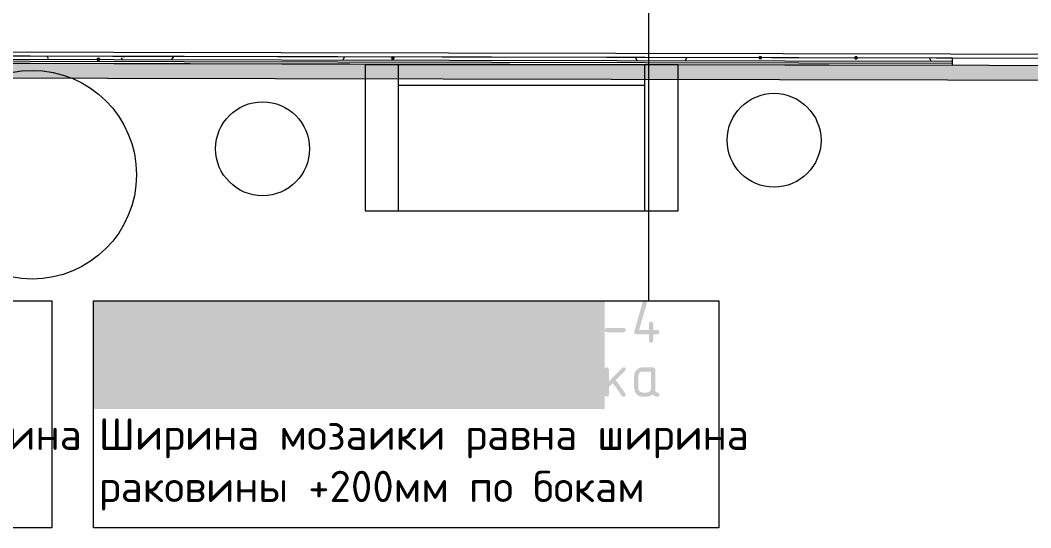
# Model space of a CAD drawing. Header units: millimetres. Extents: x -546 to 1681, y -650 to 1730.
# Drawn here: x 547.5 to 595.93, y 392.56 to 416.88 of the extents above; entities that cross this region are included whole.
import ezdxf

# ---------------------------------------------------------------- set-up
doc = ezdxf.new("R2010")
doc.units = ezdxf.units.MM

msp = doc.modelspace()

# ---------------------------------------------------------------- hatches: boundary and pattern name
h = msp.add_hatch(color=7)
h.dxf.hatch_style = 2
h.paths.add_polyline_path([(551.323, 414.96), (551.336, 415.028), (551.298, 415.085), (551.23, 415.099), (551.173, 415.06), (551.156, 414.987), (551.194, 414.93), (551.261, 414.916)])
h = msp.add_hatch(color=7)
h.dxf.hatch_style = 2
h.paths.add_polyline_path([(565.362, 415.164), (565.298, 415.138), (565.272, 415.074), (565.298, 415.011), (565.362, 414.984), (565.425, 415.011), (565.452, 415.074), (565.425, 415.138)])
h = msp.add_hatch(color=7)
h.dxf.hatch_style = 2
h.paths.add_polyline_path([(583.047, 415.045), (583.056, 415.113), (583.014, 415.168), (582.945, 415.176), (582.891, 415.134), (582.878, 415.059), (582.92, 415.004), (582.989, 414.996)])
h = msp.add_hatch(color=7)
h.dxf.hatch_style = 2
h.paths.add_polyline_path([(587.553, 415.167), (587.489, 415.141), (587.463, 415.077), (587.489, 415.014), (587.553, 414.987), (587.616, 415.014), (587.643, 415.077), (587.616, 415.141)])
h = msp.add_hatch(color=7)
h.dxf.hatch_style = 2
h.paths.add_polyline_path([(587.468, 415.049), (587.513, 414.997), (587.581, 414.992), (587.633, 415.037), (587.638, 415.106), (587.592, 415.161), (587.523, 415.166), (587.471, 415.121)])
at = {"true_color": 0x800080}
h = msp.add_hatch(color=216, dxfattribs=at)
h.dxf.hatch_style = 2
h.paths.add_polyline_path([(463.788, 414.281), (463.787, 414.981), (632.187, 414.639), (632.186, 413.939)])
at = {"true_color": 0xffffff}
h = msp.add_hatch(color=7, dxfattribs=at)
h.dxf.hatch_style = 2
h.paths.add_polyline_path([(551.01, 403.428), (575.508, 403.428), (575.508, 398.251), (551.01, 398.251)])
at = {"true_color": 0x0077b0}
h = msp.add_hatch(color=144, dxfattribs=at)
h.dxf.hatch_style = 2
h.paths.add_polyline_path([(575.005, 403.446), (575.081, 403.421), (575.107, 403.344), (575.107, 401.527), (575.081, 401.452), (575.005, 401.428), (574.929, 401.452), (574.903, 401.527), (574.903, 403.014), (574.494, 402.396), (574.449, 402.352), (574.399, 402.337), (574.35, 402.352), (574.305, 402.396), (573.896, 403.014), (573.896, 401.527), (573.871, 401.452), (573.794, 401.428), (573.718, 401.452), (573.693, 401.527), (573.693, 403.344), (573.718, 403.421), (573.794, 403.446), (573.843, 403.434), (573.882, 403.396), (574.399, 402.62), (574.921, 403.401), (574.957, 403.435)])
h = msp.add_hatch(color=144, dxfattribs=at)
h.dxf.hatch_style = 2
h.paths.add_polyline_path([(576.926, 401.931), (576.929, 401.959), (577.332, 403.373), (577.368, 403.428), (577.431, 403.446), (577.507, 403.421), (577.532, 403.344), (577.527, 403.316), (577.16, 402.033), (577.632, 402.033), (577.632, 402.337), (577.657, 402.412), (577.733, 402.436), (577.809, 402.412), (577.834, 402.337), (577.834, 402.033), (578.038, 402.033), (578.112, 402.007), (578.137, 401.931), (578.112, 401.854), (578.038, 401.829), (577.834, 401.829), (577.834, 401.527), (577.809, 401.452), (577.733, 401.428), (577.657, 401.452), (577.632, 401.527), (577.632, 401.829), (577.028, 401.829), (576.951, 401.854)])
h = msp.add_hatch(color=144, dxfattribs=at)
h.dxf.hatch_style = 2
h.paths.add_polyline_path([(576.42, 401.931), (575.613, 401.931), (575.537, 401.956), (575.511, 402.033), (575.537, 402.109), (575.613, 402.134), (576.42, 402.134), (576.496, 402.109), (576.521, 402.033), (576.496, 401.956)])
h = msp.add_hatch(color=144, dxfattribs=at)
h.paths.add_polyline_path([(565.523, 400.454), (565.523, 399.243), (565.494, 399.086), (565.405, 398.955), (565.274, 398.867), (565.12, 398.839), (564.917, 398.839), (564.761, 398.867), (564.632, 398.955), (564.543, 399.086), (564.514, 399.243), (564.514, 399.847), (564.543, 400.003), (564.632, 400.134), (564.762, 400.221), (564.917, 400.25), (565.321, 400.25), (565.321, 400.454), (565.306, 400.532), (565.264, 400.597), (565.198, 400.639), (565.12, 400.654), (564.815, 400.654), (564.742, 400.679), (564.716, 400.755), (564.742, 400.831), (564.815, 400.857), (565.12, 400.857), (565.276, 400.827), (565.405, 400.739), (565.494, 400.61)])
h.paths.add_polyline_path([(565.321, 399.243), (565.321, 400.047), (564.917, 400.047), (564.839, 400.032), (564.773, 399.991), (564.731, 399.925), (564.716, 399.847), (564.716, 399.243), (564.731, 399.165), (564.776, 399.099), (564.841, 399.054), (564.917, 399.04), (565.12, 399.04), (565.197, 399.054), (565.261, 399.099), (565.306, 399.164)])
h = msp.add_hatch(color=144, dxfattribs=at)
h.paths.add_polyline_path([(554.04, 399.341), (554.04, 399.745), (554.049, 399.847), (554.076, 399.94), (554.122, 400.026), (554.186, 400.104), (554.264, 400.168), (554.35, 400.214), (554.443, 400.241), (554.545, 400.25), (554.74, 400.214), (554.903, 400.106), (554.967, 400.028), (555.013, 399.943), (555.04, 399.848), (555.05, 399.745), (555.05, 399.341), (555.04, 399.241), (555.012, 399.149), (554.965, 399.063), (554.9, 398.986), (554.824, 398.921), (554.738, 398.875), (554.645, 398.848), (554.545, 398.839), (554.443, 398.848), (554.35, 398.875), (554.264, 398.921), (554.186, 398.986), (554.122, 399.063), (554.076, 399.149), (554.049, 399.241)])
h.paths.add_polyline_path([(554.847, 399.344), (554.847, 399.748), (554.825, 399.863), (554.759, 399.962), (554.662, 400.028), (554.545, 400.049), (554.428, 400.028), (554.33, 399.962), (554.264, 399.863), (554.243, 399.748), (554.243, 399.344), (554.264, 399.226), (554.33, 399.13), (554.428, 399.062), (554.545, 399.04), (554.662, 399.062), (554.759, 399.13), (554.825, 399.227)])
h = msp.add_hatch(color=144, dxfattribs=at)
h.dxf.hatch_style = 2
h.paths.add_polyline_path([(555.555, 400.25), (556.464, 400.25), (556.619, 400.221), (556.749, 400.134), (556.838, 400.003), (556.868, 399.847), (556.868, 398.938), (556.842, 398.863), (556.766, 398.839), (556.69, 398.863), (556.664, 398.938), (556.664, 399.847), (556.65, 399.925), (556.608, 399.991), (556.542, 400.034), (556.464, 400.047), (556.261, 400.047), (556.261, 398.938), (556.235, 398.863), (556.16, 398.839), (556.086, 398.863), (556.06, 398.938), (556.06, 400.047), (555.657, 400.047), (555.657, 398.938), (555.632, 398.863), (555.555, 398.839), (555.479, 398.863), (555.454, 398.938), (555.454, 400.151), (555.479, 400.225)])
h = msp.add_hatch(color=144, dxfattribs=at)
h.dxf.hatch_style = 2
h.paths.add_polyline_path([(557.964, 398.938), (557.964, 400.151), (557.989, 400.225), (558.065, 400.25), (558.57, 400.25), (558.724, 400.221), (558.855, 400.134), (558.944, 400.003), (558.973, 399.847), (558.973, 398.938), (558.948, 398.863), (558.872, 398.839), (558.796, 398.863), (558.771, 398.938), (558.771, 399.847), (558.756, 399.925), (558.714, 399.991), (558.648, 400.034), (558.57, 400.047), (558.166, 400.047), (558.166, 398.938), (558.141, 398.863), (558.065, 398.839), (557.989, 398.863)])
h = msp.add_hatch(color=144, dxfattribs=at)
h.paths.add_polyline_path([(559.378, 399.341), (559.378, 399.745), (559.387, 399.847), (559.414, 399.94), (559.46, 400.026), (559.525, 400.104), (559.602, 400.168), (559.688, 400.214), (559.781, 400.241), (559.883, 400.25), (560.078, 400.214), (560.241, 400.106), (560.306, 400.028), (560.351, 399.943), (560.379, 399.848), (560.388, 399.745), (560.388, 399.341), (560.378, 399.241), (560.35, 399.149), (560.303, 399.063), (560.238, 398.986), (560.162, 398.921), (560.076, 398.875), (559.983, 398.848), (559.883, 398.839), (559.781, 398.848), (559.688, 398.875), (559.602, 398.921), (559.525, 398.986), (559.46, 399.063), (559.414, 399.149), (559.387, 399.241)])
h.paths.add_polyline_path([(560.185, 399.344), (560.185, 399.748), (560.163, 399.863), (560.097, 399.962), (560, 400.028), (559.883, 400.049), (559.766, 400.028), (559.668, 399.962), (559.602, 399.863), (559.581, 399.748), (559.581, 399.344), (559.602, 399.226), (559.668, 399.13), (559.766, 399.062), (559.883, 399.04), (560, 399.062), (560.097, 399.13), (560.163, 399.227)])
h = msp.add_hatch(color=144, dxfattribs=at)
h.dxf.hatch_style = 2
h.paths.add_polyline_path([(561.297, 400.25), (561.701, 400.25), (561.777, 400.225), (561.802, 400.151), (561.802, 398.938), (561.777, 398.863), (561.701, 398.839), (561.624, 398.863), (561.599, 398.938), (561.599, 400.047), (561.368, 400.047), (560.987, 398.907), (560.953, 398.856), (560.894, 398.839), (560.817, 398.864), (560.792, 398.94), (560.798, 398.972), (561.196, 400.169), (561.236, 400.23)])
h = msp.add_hatch(color=144, dxfattribs=at)
h.paths.add_polyline_path([(563.013, 400.047), (562.61, 400.047), (562.531, 400.032), (562.466, 399.991), (562.424, 399.925), (562.409, 399.847), (562.409, 399.243), (562.424, 399.165), (562.469, 399.099), (562.534, 399.054), (562.61, 399.04), (562.813, 399.04), (562.89, 399.054), (562.954, 399.099), (562.999, 399.164), (563.013, 399.243)])
h.paths.add_polyline_path([(563.417, 398.938), (563.392, 398.863), (563.318, 398.839), (563.189, 398.865), (563.087, 398.943), (562.962, 398.865), (562.813, 398.839), (562.61, 398.839), (562.454, 398.867), (562.325, 398.955), (562.236, 399.085), (562.206, 399.243), (562.206, 399.847), (562.236, 400.003), (562.325, 400.134), (562.454, 400.221), (562.61, 400.25), (563.115, 400.25), (563.191, 400.225), (563.216, 400.151), (563.216, 399.141), (563.242, 399.065), (563.318, 399.04), (563.392, 399.014)])
h = msp.add_hatch(color=144, dxfattribs=at)
h.paths.add_polyline_path([(565.928, 399.341), (565.928, 399.745), (565.937, 399.847), (565.964, 399.94), (566.01, 400.026), (566.075, 400.104), (566.152, 400.168), (566.238, 400.214), (566.331, 400.241), (566.433, 400.25), (566.628, 400.214), (566.791, 400.106), (566.856, 400.028), (566.901, 399.943), (566.929, 399.848), (566.938, 399.745), (566.938, 399.341), (566.928, 399.241), (566.9, 399.149), (566.853, 399.063), (566.788, 398.986), (566.712, 398.921), (566.626, 398.875), (566.533, 398.848), (566.433, 398.839), (566.331, 398.848), (566.238, 398.875), (566.152, 398.921), (566.075, 398.986), (566.01, 399.063), (565.964, 399.149), (565.937, 399.241)])
h.paths.add_polyline_path([(566.735, 399.344), (566.735, 399.748), (566.713, 399.863), (566.647, 399.962), (566.55, 400.028), (566.433, 400.049), (566.316, 400.028), (566.218, 399.962), (566.152, 399.863), (566.131, 399.748), (566.131, 399.344), (566.152, 399.226), (566.218, 399.13), (566.316, 399.062), (566.433, 399.04), (566.55, 399.062), (566.647, 399.13), (566.713, 399.227)])
h = msp.add_hatch(color=144, dxfattribs=at)
h.dxf.hatch_style = 2
h.paths.add_polyline_path([(568.033, 398.938), (568.033, 400.151), (568.059, 400.225), (568.135, 400.25), (568.64, 400.25), (568.794, 400.221), (568.925, 400.134), (569.014, 400.003), (569.043, 399.847), (569.043, 398.938), (569.018, 398.863), (568.942, 398.839), (568.866, 398.863), (568.84, 398.938), (568.84, 399.847), (568.826, 399.925), (568.784, 399.991), (568.718, 400.034), (568.64, 400.047), (568.236, 400.047), (568.236, 398.938), (568.211, 398.863), (568.135, 398.839), (568.059, 398.863)])
h = msp.add_hatch(color=144, dxfattribs=at)
h.paths.add_polyline_path([(569.448, 399.341), (569.448, 399.745), (569.457, 399.847), (569.484, 399.94), (569.53, 400.026), (569.594, 400.104), (569.672, 400.168), (569.758, 400.214), (569.851, 400.241), (569.953, 400.25), (570.148, 400.214), (570.311, 400.106), (570.375, 400.028), (570.421, 399.943), (570.449, 399.848), (570.458, 399.745), (570.458, 399.341), (570.448, 399.241), (570.42, 399.149), (570.373, 399.063), (570.308, 398.986), (570.232, 398.921), (570.146, 398.875), (570.053, 398.848), (569.953, 398.839), (569.851, 398.848), (569.758, 398.875), (569.672, 398.921), (569.594, 398.986), (569.53, 399.063), (569.484, 399.149), (569.457, 399.241)])
h.paths.add_polyline_path([(570.255, 399.344), (570.255, 399.748), (570.233, 399.863), (570.167, 399.962), (570.07, 400.028), (569.953, 400.049), (569.836, 400.028), (569.738, 399.962), (569.672, 399.863), (569.651, 399.748), (569.651, 399.344), (569.672, 399.226), (569.738, 399.13), (569.836, 399.062), (569.953, 399.04), (570.07, 399.062), (570.167, 399.13), (570.233, 399.227)])
h = msp.add_hatch(color=144, dxfattribs=at)
h.dxf.hatch_style = 2
h.paths.add_polyline_path([(570.963, 400.25), (571.872, 400.25), (572.027, 400.221), (572.157, 400.134), (572.246, 400.003), (572.276, 399.847), (572.276, 398.938), (572.25, 398.863), (572.174, 398.839), (572.098, 398.863), (572.073, 398.938), (572.073, 399.847), (572.058, 399.925), (572.016, 399.991), (571.95, 400.034), (571.872, 400.047), (571.669, 400.047), (571.669, 398.938), (571.644, 398.863), (571.568, 398.839), (571.494, 398.863), (571.468, 398.938), (571.468, 400.047), (571.065, 400.047), (571.065, 398.938), (571.04, 398.863), (570.963, 398.839), (570.887, 398.863), (570.862, 398.938), (570.862, 400.151), (570.887, 400.225)])
h = msp.add_hatch(color=144, dxfattribs=at)
h.paths.add_polyline_path([(572.68, 399.341), (572.68, 399.745), (572.689, 399.847), (572.716, 399.94), (572.762, 400.026), (572.827, 400.104), (572.905, 400.168), (572.99, 400.214), (573.083, 400.241), (573.185, 400.25), (573.38, 400.214), (573.543, 400.106), (573.608, 400.028), (573.654, 399.943), (573.681, 399.848), (573.69, 399.745), (573.69, 399.341), (573.68, 399.241), (573.652, 399.149), (573.606, 399.063), (573.541, 398.986), (573.464, 398.921), (573.379, 398.875), (573.285, 398.848), (573.185, 398.839), (573.083, 398.848), (572.99, 398.875), (572.905, 398.921), (572.827, 398.986), (572.762, 399.063), (572.716, 399.149), (572.689, 399.241)])
h.paths.add_polyline_path([(573.487, 399.344), (573.487, 399.748), (573.466, 399.863), (573.399, 399.962), (573.302, 400.028), (573.185, 400.049), (573.068, 400.028), (572.971, 399.962), (572.904, 399.863), (572.883, 399.748), (572.883, 399.344), (572.904, 399.226), (572.971, 399.13), (573.068, 399.062), (573.185, 399.04), (573.302, 399.062), (573.399, 399.13), (573.466, 399.227)])
h = msp.add_hatch(color=144, dxfattribs=at)
h.dxf.hatch_style = 2
h.paths.add_polyline_path([(574.599, 400.25), (575.003, 400.25), (575.079, 400.225), (575.104, 400.151), (575.104, 398.938), (575.079, 398.863), (575.003, 398.839), (574.927, 398.863), (574.901, 398.938), (574.901, 400.047), (574.67, 400.047), (574.289, 398.907), (574.255, 398.856), (574.196, 398.839), (574.12, 398.864), (574.094, 398.94), (574.1, 398.972), (574.498, 400.169), (574.538, 400.23)])
h = msp.add_hatch(color=144, dxfattribs=at)
h.dxf.hatch_style = 2
h.paths.add_polyline_path([(575.712, 399.587), (576.347, 400.222), (576.378, 400.244), (576.417, 400.25), (576.493, 400.225), (576.519, 400.151), (576.488, 400.081), (576.045, 399.635), (576.499, 398.997), (576.519, 398.938), (576.493, 398.863), (576.417, 398.839), (576.369, 398.85), (576.333, 398.881), (575.898, 399.491), (575.712, 399.302), (575.712, 398.938), (575.686, 398.863), (575.61, 398.839), (575.534, 398.863), (575.509, 398.938), (575.509, 400.151), (575.534, 400.225), (575.61, 400.25), (575.686, 400.225), (575.712, 400.151)])
h = msp.add_hatch(color=144, dxfattribs=at)
h.paths.add_polyline_path([(577.73, 400.047), (577.327, 400.047), (577.248, 400.032), (577.183, 399.991), (577.14, 399.925), (577.126, 399.847), (577.126, 399.243), (577.141, 399.165), (577.185, 399.099), (577.25, 399.054), (577.327, 399.04), (577.529, 399.04), (577.607, 399.054), (577.67, 399.099), (577.715, 399.164), (577.73, 399.243)])
h.paths.add_polyline_path([(578.133, 398.938), (578.109, 398.863), (578.035, 398.839), (577.905, 398.865), (577.803, 398.943), (577.678, 398.865), (577.529, 398.839), (577.327, 398.839), (577.17, 398.867), (577.042, 398.955), (576.953, 399.085), (576.923, 399.243), (576.923, 399.847), (576.953, 400.003), (577.042, 400.134), (577.17, 400.221), (577.327, 400.25), (577.831, 400.25), (577.908, 400.225), (577.933, 400.151), (577.933, 399.141), (577.958, 399.065), (578.035, 399.04), (578.109, 399.014)])

# ---------------------------------------------------------------- linework, layer by layer
at = {"color": 144, "lineweight": 0, "true_color": 0x0077b0}
for points in [[(577.612, 438.048), (577.612, 403.428)], [(519.044, 403.428), (549.015, 403.428)], [(549.015, 403.428), (549.015, 392.559)], [(551.01, 403.428), (580.981, 403.428)], [(551.01, 398.251), (551.01, 403.428)], [(551.01, 392.559), (551.01, 403.428)], [(580.981, 403.428), (580.981, 392.559)], [(549.015, 392.559), (519.044, 392.559)], [(580.981, 392.559), (551.01, 392.559)]]:
    msp.add_lwpolyline(points, dxfattribs=at)
at = {"color": 7, "lineweight": 0}
for points in [[(463.789, 415.531), (632.178, 415.189)], [(488.775, 415.281), (607.177, 415.04)], [(503.774, 415.1), (592.177, 414.92)], [(592.177, 415.07), (503.775, 415.25)], [(548.865, 415.031), (548.792, 415.159)], [(552.402, 415.001), (552.353, 415.085)], [(552.502, 415.151), (552.468, 415.092)], [(554.846, 415.146), (554.759, 414.996)], [(563.048, 415.13), (562.962, 414.98)], [(565.362, 415.074), (565.305, 414.975)], [(577.068, 414.951), (576.981, 415.101)], [(579.453, 415.096), (579.367, 414.946)], [(591.162, 414.922), (591.075, 415.073)], [(591.171, 415.072), (591.156, 415.046)], [(592.177, 414.72), (592.177, 415.07)], [(632.187, 414.639), (463.788, 414.981)], [(503.774, 415.01), (592.177, 414.83)], [(503.774, 414.9), (592.177, 414.72)], [(463.088, 414.283), (632.185, 413.939)]]:
    msp.add_lwpolyline(points, dxfattribs=at)
at = {"color": 253, "lineweight": 0, "true_color": 0x999999}
for points in [[(579.033, 414.75), (564.033, 414.75)], [(564.033, 414.75), (564.033, 407.75)], [(565.633, 407.75), (565.633, 414.75)], [(577.433, 407.75), (577.433, 414.75)], [(579.033, 407.75), (579.033, 414.75)], [(577.433, 413.75), (565.633, 413.75)], [(564.033, 407.75), (579.033, 407.75)]]:
    msp.add_lwpolyline(points, dxfattribs=at)
for centre, radius in [((548.075, 409.479), 5), ((583.627, 411.128), 2.25), ((559.117, 410.722), 2.25)]:
    msp.add_circle(centre, radius, dxfattribs=at)

# ---------------------------------------------------------------- texts
at = {"color": 144, "true_color": 0x0077b0, "char_height": 1.5, "attachment_point": 1}
for insert in [(519.303, 397.792), (551.269, 397.792)]:
    msp.add_mtext('{\\fISOCPEUR|b0|i0|c204|p34;Ширина мозаики равна ширина\\Pраковины +200мм по бокам}', dxfattribs=dict(at, insert=insert))

doc.saveas('drawing.dxf')
